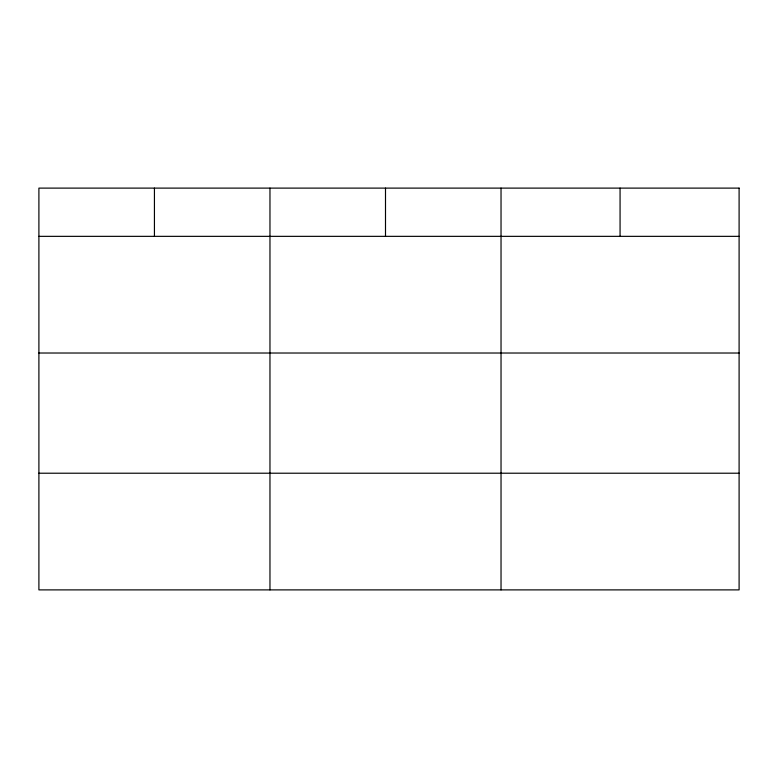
<?xml version="1.0" encoding="UTF-8"?>
<svg xmlns="http://www.w3.org/2000/svg" width="778" height="778" viewBox="0 0 778 778"><rect width="100%" height="100%" fill="white"/><g stroke="black" fill="none" stroke-linecap="round" stroke-linejoin="round"><path stroke-width="1.17" d="M38.9 236.347L739.1 236.347M38.9 353.017L739.1 353.017M38.9 473.219L739.1 473.219M620.066 188.111L620.066 236.347M501.032 188.111L501.032 589.889M385.499 188.111L385.499 236.347M269.966 188.111L269.966 589.889M154.433 188.111L154.433 236.347M739.1 188.111L38.9 188.111L38.9 589.889L739.1 589.889L739.1 188.111"/></g></svg>
